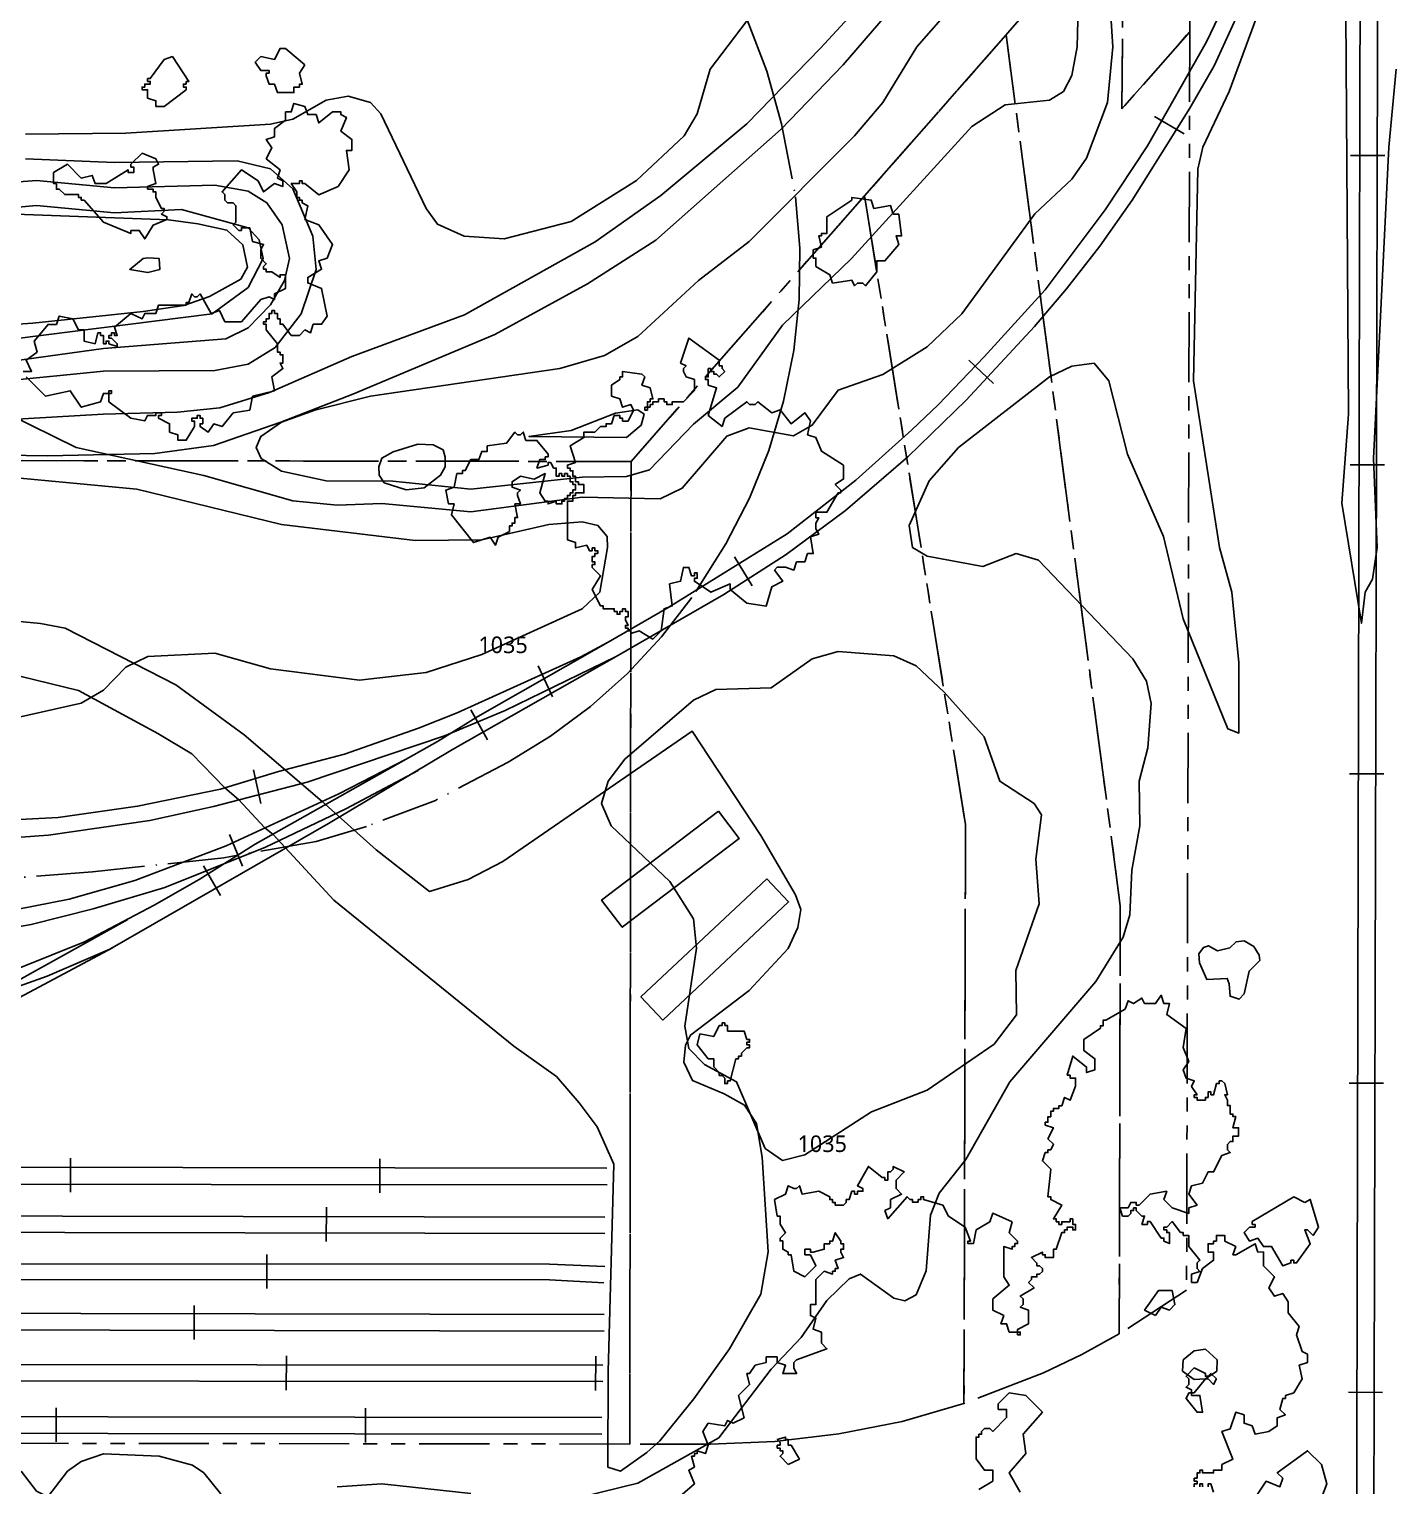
# Model space of a CAD drawing. Header units: metres. Extents: x -400 to 800, y -650 to 500.
# Drawn here: x -183.5 to -60, y -573.9 to -442 of the extents above; entities that cross this region are included whole.
import ezdxf
from ezdxf.enums import TextEntityAlignment as Align

# ---------------------------------------------------------------- set-up
doc = ezdxf.new("R2010")
doc.units = ezdxf.units.M
doc.header["$LTSCALE"] = 2
doc.linetypes.add('DASHDOT', pattern=[3.556, 2.54, -0.508, 0, -0.508])
doc.linetypes.add('PHANTOM', pattern=[6.35, 3.175, -0.635, 0.635, -0.635, 0.635, -0.635])
for name, color, linetype in [('SITE-PATH', 84, 'CONTINUOUS'), ('SITE-PROPERTY', 7, 'PHANTOM'), ('SITE-RAIL', 7, 'CONTINUOUS'), ('SITE-ROAD-GRAVEL', 32, 'CONTINUOUS'), ('SITE-SETBACK-WATER', 1, 'DASHDOT'), ('SITE-TREE-CANOPY', 94, 'CONTINUOUS'), ('SITE-WATER-EDGE', 5, 'CONTINUOUS'), ('TEXT-CONTOUR', 8, 'CONTINUOUS'), ('TOPO-CONTOUR-MAJOR', 8, 'CONTINUOUS'), ('TOPO-CONTOUR-MINOR', 9, 'CONTINUOUS')]:
    doc.layers.add(name, color=color, linetype=linetype)
doc.styles.add('OpenSans', font='OpenSans-Regular.ttf')

msp = doc.modelspace()

# ---------------------------------------------------------------- linework, layer by layer
at = {"layer": 'SITE-PATH'}
for points in [[(-100.36, -434.19), (-109.86, -445.25), (-115.48, -451.08), (-126.81, -461.14), (-133, -465.09), (-141.39, -469.66), (-154.24, -475.06), (-160.75, -477.6), (-166.85, -479.72), (-172.15, -480.45), (-181.88, -480.67), (-220.53, -480.05)], [(-191.96, -477.75), (-176.83, -476.89), (-170.11, -476.69), (-166.29, -476.3), (-161.77, -474.93), (-154.32, -471.65), (-144.14, -467.88), (-132.31, -461.27), (-126.36, -457.09), (-118.58, -450.59), (-111.9, -443.73), (-106.49, -437.83)]]:
    msp.add_lwpolyline(points, dxfattribs=at)
at = {"layer": 'SITE-PROPERTY'}
for points in [[(-359.9, 295.53), (-90.66, 97.77), (-88.08, 82.15), (-85.78, 66.48), (-83.77, 50.77), (-82.04, 35.03), (-80.59, 19.26), (-79.44, 3.46), (-78.56, -12.36), (-77.98, -28.18), (-77.61, -47.16), (-77.52, -66.15), (-78.25, -350.73), (-84.35, -357.69), (-84.47, -430.44), (-129.06, -481.17), (-400, -480.78), (-400, 324.95)], [(-84.64, -449.25), (-84.47, -430.44), (-84.35, -357.69), (-78.25, -350.73), (-78.48, -442.25)], [(-78.77, -556.22), (-84.87, -560.18), (-84.77, -521.41), (-95.1, -442.53), (-84.47, -430.44), (-84.64, -449.25), (-78.48, -442.25)], [(-88.25, -562.04), (-91.73, -563.71), (-98.92, -566.49), (-98.78, -514.05), (-107.92, -457.11), (-95.1, -442.53), (-84.77, -521.41), (-84.87, -560.18)], [(-104.53, -568.09), (-110.25, -569.23), (-116.04, -569.93), (-121.87, -570.16), (-129.17, -570.15), (-129.06, -481.17), (-107.92, -457.11), (-98.78, -514.05), (-98.92, -566.49)], [(-129.06, -481.17), (-129.17, -570.15), (-400, -569.8), (-400, -480.78)]]:
    msp.add_lwpolyline(points, close=True, dxfattribs=at)
at = {"layer": 'SITE-RAIL'}
for points in [[(-131.14, -497.54), (-125.64, -494.37), (-114.91, -487.73), (-108.7, -482.86), (-103.64, -478.3), (-101.27, -476.05), (-97.09, -471.69), (-91.56, -465.62), (-86.15, -458.38), (-82.3, -452.59), (-76.97, -443.18), (-74.45, -437.93), (-72.1, -432.32), (-69.7, -425.3), (-67.71, -418.19), (-67.02, -415.09), (-64.9, -403.71), (-64.61, -400.96), (-64.09, -398.17), (-62.93, -383.47), (-63.54, -650)], [(-130.39, -498.82), (-120.66, -493.22), (-115.02, -489.6), (-109.63, -485.61), (-104, -480.74), (-98.71, -475.62), (-92.55, -468.96), (-89.64, -465.54), (-86.61, -461.66), (-83.69, -457.52), (-78.48, -449.18), (-76.27, -445.34), (-71.31, -434.43), (-68.49, -426.43), (-67.26, -422.32), (-65.15, -413.86), (-63.54, -405.63), (-62.18, -395.01), (-61.35, -383.21), (-61.99, -650)], [(-81.66, -449.92), (-78.99, -451.49)], [(-63.93, -453.46), (-60.83, -453.47)], [(-98.48, -471.98), (-96.24, -474.12)], [(-63.97, -481.46), (-60.87, -481.47)], [(-119.69, -489.79), (-118.08, -492.44)], [(-131.14, -497.54), (-133.59, -498.87), (-144.8, -503.92), (-148.29, -505.32), (-155, -507.66), (-160.96, -509.24), (-166.21, -510.83), (-173.72, -512.39), (-180.92, -513.41), (-188.47, -513.8), (-199.58, -514.05), (-223.35, -513.76), (-232.47, -512.94), (-240.28, -511.94), (-247.3, -510.76), (-253.12, -509.56), (-261.69, -507.25), (-288.67, -498.97), (-302.79, -495.7), (-312.51, -494.42), (-320.05, -493.83), (-326.63, -493.57), (-336.22, -493.52)], [(-336.22, -495.08), (-322.86, -495.17), (-308.81, -496.27), (-304.27, -496.96), (-290.12, -500.18), (-281.58, -502.7), (-261.54, -508.96), (-249.82, -511.83), (-243.53, -512.98), (-234.14, -514.35), (-227.56, -515.02), (-222.37, -515.29), (-199.42, -515.48), (-187.26, -515.4), (-181.79, -515.02), (-172.61, -513.68), (-166.85, -512.42), (-158.36, -510.21), (-145.95, -506.01), (-140.46, -503.72), (-130.39, -498.82)], [(-400, -532.98), (-288.1, -532.97), (-242.79, -533.12), (-212.14, -532.72), (-207, -532.38), (-199.52, -531.1), (-191.25, -529.12), (-184.38, -527.01), (-178.52, -524.66), (-172.22, -521.34), (-168.16, -519.02), (-163.09, -515.83), (-146.59, -506.53), (-142.91, -504.27), (-131.14, -497.54)], [(-130.39, -498.82), (-145.22, -507.24), (-156.44, -513.95), (-176.23, -525.33), (-181.92, -527.78), (-188.19, -530.01), (-195.76, -531.95), (-199.56, -532.72), (-208.44, -534.17), (-213.51, -534.64), (-400, -534.45)], [(-136.17, -502.48), (-137.46, -499.66)], [(-142.04, -506.37), (-143.55, -503.67)], [(-149.41, -508.13), (-155.51, -511.26), (-165.69, -515.99), (-173.98, -519.11), (-179.91, -520.8), (-186.25, -522.05), (-190.84, -522.63), (-196.89, -523.15), (-204.33, -523.4), (-221.4, -523.57), (-361.7, -523.18), (-400, -523.56)], [(-400, -525.14), (-395.84, -524.9), (-217.33, -525.08), (-200.19, -524.93), (-196.13, -524.69), (-187.69, -523.84), (-183.35, -523.09), (-177.75, -521.69), (-171.26, -519.74), (-162.13, -516.11), (-154.88, -512.62), (-148.31, -509.14)], [(-162.57, -512.13), (-163.23, -509.1)], [(-64.01, -509.46), (-60.91, -509.47)], [(-164.23, -517.83), (-165.41, -514.96)], [(-166.21, -520.48), (-167.76, -517.8)], [(-174.6, -522.64), (-186.46, -529.24), (-193.31, -532.79), (-200.98, -536.25), (-206.11, -538.14), (-208.48, -538.86), (-216.35, -540.94), (-228.85, -543.08), (-242.45, -544.78), (-249.53, -545)], [(-400, -546.24), (-255.37, -546.44), (-243.56, -546.31), (-239.12, -546.01), (-227.23, -544.39), (-222.37, -543.54), (-212.36, -541.52), (-206.74, -539.9), (-201.99, -538.33), (-192.86, -534.21), (-176, -525.21)], [(-64.06, -537.46), (-60.96, -537.47)], [(-131.25, -545.15), (-400, -544.73)], [(-179.8, -547.35), (-179.79, -544.25)], [(-151.8, -547.41), (-151.79, -544.31)], [(-248.78, -546.38), (-238.76, -546.57), (-131.22, -546.67)], [(-156.64, -551.8), (-156.63, -548.7)], [(-311.44, -549.27), (-131.42, -549.61)], [(-310.64, -550.75), (-131.44, -551.08)], [(-371.93, -553.5), (-245.94, -553.8), (-136.43, -553.85), (-131.44, -554.06)], [(-162.01, -556.07), (-162.01, -552.97)], [(-372.01, -555), (-293.71, -555.22), (-136.43, -555.28), (-131.51, -555.56)], [(-400, -557.9), (-131.49, -558.42)], [(-168.61, -560.69), (-168.6, -557.59)], [(-400, -559.37), (-131.49, -559.92)], [(-131.6, -562.99), (-350.77, -562.79), (-400, -562.57)], [(-160.26, -565.26), (-160.25, -562.17)], [(-132.26, -565.29), (-132.25, -562.19)], [(-131.6, -564.49), (-350.77, -564.29), (-400, -564.07)], [(-64.13, -565.46), (-61.03, -565.47)], [(-181.1, -569.96), (-181.09, -566.86)], [(-153.1, -570.01), (-153.09, -566.91)], [(-400, -567.38), (-131.7, -567.75)], [(-400, -568.88), (-131.7, -569.25)]]:
    msp.add_lwpolyline(points, dxfattribs=at)
at = {"layer": 'SITE-ROAD-GRAVEL'}
msp.add_lwpolyline([(-186.3, -495.49), (-182.52, -495.85), (-180.28, -496.27), (-170.26, -501.39), (-164.06, -505.92), (-157, -511.95), (-152.13, -516.34), (-147.3, -520.11), (-143.81, -519.03), (-140.66, -517.39), (-123.53, -505.59), (-117.32, -515.03), (-114.18, -520.4), (-113.69, -521.74), (-113.95, -523.37), (-114.83, -525.28), (-118.37, -529.09), (-123.68, -533.11), (-124.13, -534.02), (-124.27, -535.57), (-123.5, -537.23), (-120.64, -538.42), (-118.78, -539.47), (-117.69, -541.11), (-117.18, -544.17), (-116.64, -552.74), (-117.32, -556.57), (-120.15, -561.52), (-123.37, -566.05), (-126.45, -569.85), (-127.62, -570.92), (-130.01, -572.61), (-131.15, -572.24), (-131.14, -563.58), (-130.6, -544.79), (-132.12, -541.43), (-133.74, -539.24), (-135.81, -536.87), (-139.67, -534.13), (-155.95, -520.9), (-161.46, -514.95), (-162.2, -514.36), (-164.59, -511.79), (-165.83, -510.72), (-168.82, -507.63), (-171.9, -505.79), (-179.08, -501.91), (-184.26, -500.65)], dxfattribs=at)
for points in [[(-121.15, -512.85), (-131.72, -520.89), (-129.85, -523.35), (-119.28, -515.32)], [(-116.76, -518.95), (-128.17, -529.64), (-126.18, -531.75), (-114.79, -521.06)]]:
    msp.add_lwpolyline(points, close=True, dxfattribs=at)
at = {"layer": 'SITE-SETBACK-WATER'}
msp.add_lwpolyline([(-118.55, -441.19), (-116.76, -445.81), (-115.43, -450.58), (-114.17, -457.19), (-113.79, -461.84), (-113.84, -466.5), (-114.33, -471.13), (-115.25, -475.7), (-116.59, -480.17), (-118.34, -484.49), (-120.48, -488.63), (-123.54, -493.5), (-126.3, -497.06), (-129.37, -500.36), (-132.73, -503.36), (-136.34, -506.05), (-140.18, -508.41), (-146.77, -511.86), (-152.99, -514.22), (-157.56, -515.58), (-165.92, -517.05), (-177.8, -518.33), (-188.84, -519.2)], dxfattribs=at)
at = {"layer": 'SITE-TREE-CANOPY'}
for points in [[(-169.32, -447), (-169.57, -447), (-169.57, -447.26), (-169.32, -447.26), (-169.32, -447.5), (-171.32, -449.01), (-172.07, -449.01), (-172.07, -448.51), (-172.82, -448.26), (-172.82, -447.5), (-173.32, -447.5), (-173.32, -447.26), (-173.07, -447.26), (-173.07, -447), (-172.57, -447), (-172.57, -446.76), (-172.82, -446.76), (-172.82, -446.5), (-172.57, -446.5), (-171.32, -444.76), (-170.57, -444.51), (-169.07, -446.76), (-169.32, -446.76)], [(-158.57, -445.26), (-159.07, -446), (-158.82, -447.01), (-159.07, -447.01), (-159.07, -447.26), (-159.57, -447.26), (-159.57, -447.76), (-161.07, -447.76), (-161.32, -447.01), (-161.82, -447.01), (-162.07, -446.26), (-162.07, -446), (-161.82, -446), (-161.82, -445.76), (-162.57, -445.76), (-163.07, -445), (-162.57, -444.5), (-161.32, -444.76), (-160.82, -443.76), (-160.32, -443.76)], [(-172.32, -454.76), (-172.07, -456), (-172.82, -456.26), (-172.82, -456.5), (-172.32, -456.5), (-172.32, -456.76), (-172.07, -456.76), (-172.07, -457.26), (-171.57, -458.26), (-171.32, -458.26), (-171.32, -458.51), (-171.57, -458.76), (-171.07, -459.01), (-171.07, -459.26), (-172.32, -459.76), (-173.07, -461.01), (-173.57, -460.25), (-174.32, -460.26), (-174.32, -460.51), (-176.82, -459.51), (-178.57, -457.5), (-178.82, -457.5), (-178.82, -457.26), (-179.07, -457.26), (-179.07, -457), (-180.32, -457), (-180.82, -456.5), (-181.07, -456.51), (-181.07, -456.01), (-181.32, -456.01), (-181.32, -455.01), (-180.07, -454.25), (-178.82, -455.51), (-177.82, -455.26), (-177.57, -456), (-176.57, -456), (-174.57, -454.76), (-174.57, -455.01), (-174.07, -455.01), (-174.07, -454.51), (-174.32, -454.51), (-174.32, -454.26), (-173.32, -453.25), (-172.07, -453.76), (-171.82, -454.26), (-172.32, -454.51)], [(-107.07, -458.26), (-105.57, -458), (-105.32, -458.76), (-104.82, -458.76), (-104.57, -460.75), (-105.07, -460.75), (-104.82, -461.51), (-106.07, -463.01), (-106.82, -463.01), (-106.82, -464.01), (-107.82, -465.26), (-108.07, -465.01), (-108.57, -465.01), (-108.82, -465.26), (-109.07, -464.76), (-110.82, -465.01), (-111.07, -464.26), (-112.32, -463.51), (-112.32, -462.75), (-112.57, -462.75), (-112.57, -462.01), (-111.82, -461.75), (-112.07, -460.75), (-111.82, -460.75), (-111.82, -460.51), (-111.32, -460.51), (-111.32, -459.01), (-109.07, -457.5), (-109.07, -457.26), (-107.32, -457.5)], [(-127.32, -476.26), (-127.32, -476.01), (-127.07, -476.01), (-127.07, -475.76), (-126.57, -475.76), (-126.57, -475.51), (-126.07, -475.51), (-126.07, -475.76), (-125.82, -475.76), (-125.82, -476.01), (-125.32, -476.01), (-125.32, -475.76), (-124.32, -475.76), (-123.32, -474.75), (-123.32, -473.75), (-124.07, -473.51), (-124.32, -473.01), (-124.32, -472.75), (-124.07, -472.51), (-124.57, -472.26), (-123.82, -470), (-121.07, -472.01), (-121.07, -472.51), (-120.82, -472.51), (-120.82, -472.75), (-120.57, -473.01), (-121.07, -473.51), (-121.32, -473.25), (-121.57, -473.25), (-121.57, -473.01), (-121.82, -473.01), (-121.82, -472.75), (-122.07, -472.75), (-122.07, -473.51), (-122.32, -473.51), (-122.32, -473.75), (-122.07, -473.75), (-122.07, -474.25), (-121.32, -474.51), (-122.07, -477), (-120.82, -478), (-120.57, -477.26), (-118.57, -475.76), (-118.32, -476.01), (-117.82, -476.01), (-117.57, -475.76), (-116.32, -476.76), (-115.57, -476.5), (-114.57, -477.76), (-113.32, -476.76), (-112.82, -477.5), (-113.07, -478.76), (-112.32, -479.01), (-111.82, -480.25), (-109.82, -481.51), (-109.82, -482.75), (-110.57, -483.26), (-110.07, -483.76), (-110.07, -484.01), (-110.32, -484.01), (-111.32, -485.76), (-112.32, -485.76), (-112.32, -486.26), (-112.07, -486.26), (-112.32, -486.76), (-112.32, -487.26), (-112.07, -487.76), (-112.82, -488), (-112.57, -489.51), (-113.07, -489.51), (-113.32, -490.25), (-114.07, -490.26), (-114.32, -491.01), (-115.07, -490.75), (-115.82, -490.75), (-116.07, -491.01), (-115.32, -492.01), (-116.32, -492.51), (-116.82, -494.26), (-118.57, -494.01), (-120.07, -492.75), (-120.07, -492.25), (-121.82, -493.01), (-123.32, -492.01), (-123.32, -491.75), (-123.07, -491.75), (-123.07, -491.26), (-123.32, -491.26), (-123.32, -491.51), (-123.57, -491.51), (-123.82, -490.76), (-124.32, -490.76), (-124.57, -492.01), (-125.57, -492.25), (-125.32, -494.25), (-126.07, -494.51), (-126.32, -496.51), (-127.07, -497.26), (-128.32, -496.51), (-129.07, -496.76), (-129.07, -496.51), (-129.32, -496.51), (-129.32, -496.26), (-129.57, -496.26), (-129.57, -496.01), (-129.32, -496.01), (-129.57, -495.51), (-129.57, -495.25), (-129.32, -495.25), (-129.32, -494.75), (-129.57, -494.75), (-129.57, -494.51), (-129.82, -494.51), (-129.82, -494.75), (-130.07, -494.75), (-130.07, -495.01), (-130.32, -495.01), (-130.32, -494.75), (-130.57, -494.75), (-130.57, -494.51), (-131.57, -494.51), (-131.57, -494.25), (-131.82, -494.25), (-132.57, -492.76), (-131.82, -491.51), (-132.57, -490.76), (-132.57, -490.5), (-132.32, -490.5), (-132.32, -490.26), (-132.57, -490.26), (-132.57, -489.76), (-132.32, -489.76), (-132.32, -489.5), (-132.07, -489.5), (-132.07, -489.26), (-132.32, -489.26), (-132.32, -489), (-132.57, -489), (-132.57, -489.26), (-132.82, -489.26), (-133.07, -488.76), (-134.07, -489), (-134.07, -488.5), (-134.82, -488.26), (-134.82, -484.75), (-134.32, -484.75), (-134.32, -484.25), (-134.07, -484.25), (-134.07, -484.01), (-133.32, -484.01), (-133.32, -483.26), (-133.82, -483.26), (-133.82, -483.01), (-134.07, -483.01), (-134.07, -482.51), (-134.32, -482.51), (-134.32, -482.01), (-134.57, -482.01), (-134.57, -481.76), (-134.82, -481.76), (-134.82, -481.5), (-134.07, -481.26), (-134.57, -479.76), (-133.32, -479), (-133.32, -478.51), (-132.32, -478.5), (-131.82, -478.01), (-131.32, -478.01), (-131.32, -477.76), (-130.82, -477.76), (-130.57, -477.01), (-130.07, -477.01), (-130.07, -477.26), (-129.82, -477.26), (-129.82, -477.51), (-129.32, -477.51), (-128.82, -476.51), (-129.07, -476.01), (-129.82, -476.26), (-130.07, -475.51), (-130.82, -475.25), (-130.82, -474.25), (-130.07, -473.75), (-130.07, -473.51), (-129.82, -473.51), (-129.82, -473.01), (-128.07, -473.25), (-127.82, -473.51), (-128.07, -474.25), (-127.32, -474.51), (-127.07, -475.51), (-127.32, -475.51), (-127.32, -475.76), (-127.57, -475.76), (-127.57, -476.26)], [(-176.07, -475.01), (-176.07, -474.76), (-176.32, -474.76), (-176.32, -475.01)], [(-127.82, -476.26), (-127.82, -476.51), (-127.57, -476.51), (-127.57, -476.26)], [(-138.57, -479.26), (-137.57, -479.26), (-136.57, -480.5), (-136.57, -480.76), (-136.82, -480.76), (-136.82, -481), (-137.32, -481), (-137.57, -481.76), (-136.57, -481.5), (-136.57, -481.26), (-136.32, -481.26), (-136.07, -481.76), (-135.82, -481.76), (-135.82, -482.51), (-135.57, -482.51), (-135.57, -482.26), (-135.32, -482.26), (-135.32, -482.51), (-135.07, -482.51), (-135.07, -482.26), (-134.82, -482.26), (-134.82, -482.51), (-134.57, -482.51), (-134.57, -483.01), (-134.32, -483.01), (-134.32, -483.26), (-134.07, -483.26), (-134.07, -483.75), (-134.32, -483.75), (-134.32, -484.01), (-134.57, -484.01), (-134.57, -484.25), (-134.82, -484.25), (-134.82, -484.51), (-135.07, -484.51), (-135.07, -484.75), (-135.32, -484.75), (-135.32, -485.01), (-135.82, -485.01), (-135.82, -484.75), (-136.57, -485.01), (-136.57, -484.75), (-136.82, -484.75), (-137.32, -484.01), (-136.82, -482.26), (-137.82, -482.76), (-139.07, -482.51), (-139.82, -483.01), (-139.82, -483.51), (-139.07, -483.76), (-139.32, -484.01), (-139.32, -484.26), (-139.07, -485.01), (-139.57, -485.01), (-139.32, -486.25), (-139.57, -486.25), (-139.57, -486.75), (-139.82, -486.75), (-139.82, -487.01), (-140.07, -487.01), (-140.07, -487.51), (-141.07, -488.01), (-141.32, -488.76), (-141.82, -488.01), (-143.32, -488.51), (-145.32, -486.01), (-145.07, -485.01), (-145.57, -485.01), (-145.82, -483.76), (-145.07, -483.51), (-144.82, -482.26), (-144.32, -482.26), (-144.32, -482), (-144.07, -482), (-143.57, -481), (-142.82, -481), (-142.57, -480.26), (-142.07, -480.26), (-142.07, -479.76), (-140.32, -479.51), (-139.57, -478.51), (-139.32, -478.76), (-139.07, -478.76), (-138.82, -478.51)], [(-151.9, -481.64), (-151.6, -480.86), (-150.59, -480.29), (-148.37, -479.61), (-146.98, -479.66), (-146.07, -480.12), (-145.88, -480.79), (-145.88, -481.64), (-146.3, -482.41), (-147.77, -483.56), (-149.42, -483.73), (-151.39, -483.09), (-151.84, -482.41)], [(-77.59, -526.58), (-77.65, -525.75), (-77.25, -525.19), (-76.79, -525.03), (-75.96, -525.48), (-74.87, -525.22), (-74.29, -524.66), (-73.57, -524.57), (-72.69, -525.08), (-72.19, -525.87), (-72.15, -526.37), (-73.12, -527.32), (-73.56, -529.37), (-74, -529.87), (-74.84, -529.6), (-74.91, -528.47), (-75.09, -527.98), (-76.93, -528.09)], [(-120.57, -532.25), (-120.32, -532.25), (-120.32, -532.75), (-118.82, -532.75), (-118.57, -533.51), (-118.32, -533.51), (-118.32, -533.76), (-118.57, -533.76), (-118.57, -534.01), (-118.32, -534.01), (-118.32, -534.26), (-118.57, -534.26), (-119.07, -534.76), (-119.07, -535.01), (-119.32, -535.01), (-119.32, -535.26), (-119.57, -535.26), (-120.07, -537.26), (-120.32, -537.26), (-120.32, -537.5), (-120.57, -537.5), (-120.57, -537), (-120.82, -536.76), (-121.07, -536.76), (-121.07, -536.5), (-121.57, -536), (-121.57, -535.26), (-122.07, -535.26), (-123.07, -534.01), (-122.82, -533.01), (-121.57, -533.25), (-121.07, -532.25), (-120.82, -532.25), (-120.82, -532.01), (-120.57, -532.01)], [(-68.07, -548.26), (-67.57, -548), (-66.82, -550.51), (-67.32, -551.26), (-67.82, -550.76), (-68.07, -550.76), (-67.57, -552.01), (-68.82, -553.75), (-69.07, -553.75), (-69.07, -553.51), (-69.32, -553.51), (-69.32, -553.75), (-70.07, -554.01), (-71.07, -552.26), (-71.82, -552.26), (-72.32, -551.51), (-73.07, -551.76), (-73.57, -551), (-73.07, -550.5), (-72.57, -550.5), (-72.57, -550.26), (-72.82, -550.26), (-72.82, -550), (-69.07, -547.76)], [(-81.57, -558.51), (-81.07, -557.76), (-80.32, -558.01), (-79.82, -557.51), (-80.07, -556.25), (-81.32, -556.25), (-82.57, -558.01)], [(-94.07, -560.26), (-93.82, -560.26), (-93.82, -560.01), (-94.07, -560.01)], [(-78.07, -565.51), (-77.07, -564.25), (-76.82, -564.25), (-76.32, -564.75), (-76.07, -564.25), (-76.57, -563.75), (-76.82, -564.01), (-77.07, -564.01), (-77.07, -563.75), (-78.07, -563.26), (-78.82, -564.01), (-78.57, -564.25), (-78.57, -564.75), (-78.82, -565.01), (-78.32, -565.25), (-78.32, -565.51)], [(-78.57, -565.51), (-78.82, -566.01), (-77.82, -567.26), (-77.32, -567.26), (-77.57, -565.75), (-78.32, -565.75), (-78.32, -565.51)], [(-114.82, -572.01), (-113.82, -571.51), (-114.57, -570.25), (-114.82, -570.25), (-114.82, -569.75), (-115.07, -569.75), (-115.07, -569.51), (-115.82, -569.75), (-115.57, -570.01), (-115.57, -570.25), (-115.82, -570.25), (-115.82, -570.51), (-115.57, -570.51), (-115.57, -570.75), (-115.32, -570.75), (-115.32, -571.01), (-115.57, -571.25)]]:
    msp.add_lwpolyline(points, close=True, dxfattribs=at)
for points in [[(-184.07, -473.01), (-183.32, -473.01), (-183.82, -472.01), (-182.82, -471.26), (-183.07, -470.26), (-181.82, -468.76), (-181.07, -468.76), (-180.82, -468), (-179.57, -468.26), (-179.07, -469.26), (-178.57, -469.26), (-178.57, -470.26), (-177.57, -470.51), (-177.32, -469.51), (-177.07, -469.51), (-177.07, -469.76), (-176.82, -469.76), (-176.82, -470.51), (-176.57, -470.51), (-176.57, -470.26), (-176.32, -470.26), (-176.32, -470.51), (-175.57, -470.75), (-175.57, -470.51), (-176.07, -470.01), (-176.32, -470.01), (-176.32, -469.76), (-176.07, -469.76), (-176.07, -469.51), (-175.82, -469.51), (-175.82, -469.76), (-175.57, -469.76), (-175.82, -469.01), (-174.32, -467.76), (-173.32, -468.26), (-173.07, -467.76), (-172.07, -467.76), (-171.82, -467), (-169.32, -467), (-169.32, -466.76), (-169.07, -466.76), (-168.82, -466), (-168.57, -466.26), (-168.32, -466.26), (-168.07, -466), (-167.07, -467.76), (-166.32, -467.51), (-165.82, -468.51), (-164.32, -468.51), (-162.57, -466.5), (-161.82, -466.26), (-161.32, -466.51), (-161.32, -466), (-160.32, -465.5), (-160.32, -464.26), (-160.82, -464.26), (-160.82, -464.5), (-161.57, -464), (-162.07, -464), (-162.07, -463.76), (-162.32, -463.76), (-162.32, -463.5), (-162.07, -463.26), (-162.57, -462.76), (-162.57, -462.01), (-162.32, -461.51), (-163.32, -461.25), (-163.57, -460.01), (-164.32, -460.01), (-164.32, -460.25), (-164.57, -460.25), (-165.07, -459.75), (-164.82, -459.51), (-164.82, -458.01), (-165.07, -457.76), (-165.57, -457.76), (-165.82, -457.51), (-165.82, -457), (-166.07, -456.76), (-164.32, -454.76), (-162.82, -455.76), (-162.32, -456.76), (-161.32, -456), (-160.57, -456.26), (-160.57, -455.76), (-161.07, -455.5), (-160.82, -454.76), (-162.07, -453.76), (-161.57, -452.76), (-162.07, -452.01), (-161.32, -451.76), (-161.32, -451.01), (-160.32, -450.25), (-160.32, -449.51), (-159.82, -449.51), (-159.57, -448.75), (-158.57, -449.01), (-158.32, -449.75), (-157.57, -449.75), (-157.32, -450.51), (-156.07, -449.51), (-155.32, -449.51), (-155.32, -449.75), (-154.82, -450.01), (-155.32, -451.26), (-154.32, -452.01), (-154.32, -453), (-154.82, -453), (-154.57, -454.76), (-155.57, -456.26), (-157.32, -457.01), (-158.57, -456), (-158.82, -456), (-158.82, -455.76), (-159.07, -455.76), (-159.07, -456), (-159.82, -456), (-159.32, -456.76), (-159.32, -457.26), (-159.07, -457.26), (-159.07, -457.51), (-158.82, -457.51), (-158.82, -457.76), (-158.32, -458.01), (-158.57, -459.25), (-157.32, -459.75), (-156.07, -461.51), (-156.57, -462.76), (-157.32, -463), (-157.07, -463.76), (-158.32, -464.5), (-158.32, -465), (-157.07, -465.5), (-156.57, -468.01), (-157.07, -468.75), (-157.82, -468.75), (-158.07, -469.51), (-158.57, -469.25), (-159.07, -469.75), (-159.82, -469.75), (-160.57, -468.75), (-160.82, -468.75), (-160.82, -468.25), (-161.07, -468.25), (-161.07, -467.76), (-161.32, -467.76), (-161.32, -467.51), (-161.57, -467.51), (-161.57, -467.76), (-161.82, -467.76), (-161.82, -468.25), (-162.07, -468.25), (-162.07, -468.51), (-162.32, -468.51), (-162.32, -468.75), (-162.07, -468.75), (-162.07, -469.25), (-161.07, -470.51), (-161.07, -471.26), (-160.82, -471.26), (-160.82, -471.51), (-160.57, -471.51), (-160.57, -472.26), (-160.82, -472.26), (-160.57, -472.76), (-161.57, -473.5), (-161.32, -474.76), (-163.32, -475.26), (-163.57, -476.51), (-165.07, -476.76), (-166.07, -478.01), (-166.82, -477.76), (-167.32, -478.51), (-168.07, -478.01), (-168.07, -477.76), (-167.82, -477.76), (-167.82, -477.26), (-168.07, -477.26), (-168.07, -477), (-168.32, -477), (-168.32, -477.26), (-168.82, -477.26), (-168.82, -477.51), (-168.57, -477.51), (-168.57, -478.01), (-169.32, -479.25), (-170.07, -479.25), (-170.07, -478.76), (-170.82, -478.51), (-170.82, -477.76), (-171.82, -477.26), (-171.82, -477), (-171.57, -477), (-171.57, -476.76), (-172.07, -476.76), (-172.07, -477), (-172.82, -477), (-173.07, -477.5), (-174.32, -477.26), (-176.32, -475.76), (-176.32, -475.01), (-176.82, -475.01), (-177.07, -475.76), (-178.82, -476.26), (-179.82, -474.76), (-182.07, -475.26), (-183.82, -473.51)], [(-125.07, -575.26), (-123.32, -573.76), (-123.82, -572.51), (-123.32, -572.25), (-123.57, -571.25), (-123.32, -571.25), (-123.32, -571.01), (-123.07, -571.01), (-123.07, -570.75), (-122.32, -571.01), (-122.07, -570.25), (-122.57, -569.01), (-122.07, -568.26), (-120.57, -568.51), (-120.32, -568.01), (-119.82, -568.26), (-118.82, -567.76), (-119.32, -565.76), (-118.32, -564.76), (-118.57, -563.76), (-118.32, -563.76), (-117.82, -563.01), (-116.82, -562.76), (-116.82, -562.26), (-115.82, -562.26), (-115.82, -562.76), (-115.07, -563.01), (-115.32, -563.76), (-114.07, -563.76), (-114.32, -563.26), (-114.32, -562.76), (-114.07, -562.51), (-111.32, -561.51), (-111.82, -561.01), (-111.82, -560.01), (-112.57, -559.75), (-112.32, -558.75), (-112.82, -558.51), (-112.82, -557.51), (-112.32, -557.51), (-112.32, -555.26), (-111.57, -554.5), (-110.82, -554.76), (-110.82, -554.5), (-110.57, -554.5), (-110.57, -554.26), (-110.32, -554.26), (-110.57, -553.5), (-109.82, -553.26), (-110.07, -552.76), (-110.07, -552.51), (-109.82, -552.51), (-109.82, -552.01), (-110.07, -552.01), (-110.07, -551.76), (-110.57, -551.01), (-110.82, -551.76), (-111.07, -551.76), (-111.07, -552.01), (-111.57, -552.01), (-111.57, -552.51), (-112.57, -552.76), (-112.82, -552.76), (-112.82, -552.51), (-113.32, -552.51), (-113.32, -553.01), (-112.82, -553.01), (-112.32, -554), (-113.32, -555), (-114.32, -554.5), (-114.57, -553.01), (-114.82, -553.01), (-114.82, -552.76), (-115.32, -552.51), (-115.32, -551.75), (-115.57, -551.75), (-115.57, -551.51), (-115.07, -551.01), (-115.57, -550.25), (-115.57, -549.51), (-115.82, -549.51), (-116.07, -548.01), (-115.07, -547.51), (-114.82, -546.76), (-114.32, -547), (-114.07, -547), (-113.82, -546.76), (-113.57, -547.51), (-112.07, -547.26), (-111.07, -547.76), (-111.07, -548.01), (-110.82, -548.01), (-110.82, -548.26), (-110.57, -548.26), (-110.57, -548.51), (-109.82, -548.51), (-109.57, -548.26), (-109.57, -548.01), (-109.32, -548.01), (-109.07, -547.26), (-108.82, -547.26), (-108.82, -547.51), (-108.57, -547.51), (-108.57, -547.26), (-108.07, -547.26), (-108.07, -547.01), (-108.57, -546.76), (-107.57, -545), (-106.32, -546.01), (-106.07, -546.01), (-106.07, -546.26), (-105.82, -546.26), (-105.82, -545.5), (-105.57, -545.5), (-105.32, -545.26), (-105.32, -545), (-104.32, -545.5), (-105.07, -546.26), (-105.07, -547.01), (-104.57, -547.51), (-105.57, -548.01), (-105.57, -548.75), (-106.07, -549.01), (-105.82, -549.75), (-104.07, -547.75), (-103.82, -548.01), (-103.57, -548.01), (-103.57, -548.25), (-103.32, -548.25), (-103.07, -548.25), (-103.07, -548.01), (-102.82, -548.01), (-102.82, -547.75), (-102.57, -547.75), (-102.57, -548.01), (-100.82, -548.51), (-100.32, -549.51), (-98.82, -550.51), (-98.32, -551.76), (-98.57, -551.76), (-98.57, -552), (-98.07, -552), (-97.82, -550.76), (-96.57, -550.01), (-96.32, -549.25), (-94.57, -550.01), (-94.82, -551.01), (-94.07, -551.76), (-94.07, -552), (-94.32, -552), (-94.32, -552.26), (-94.57, -552.26), (-94.57, -552.5), (-95.32, -552.26), (-95.32, -555.01), (-94.82, -555.76), (-96.32, -557.01), (-96.32, -558.01), (-95.32, -558.51), (-95.57, -559.26), (-95.07, -559.26), (-94.82, -560.01), (-94.07, -560.01), (-94.07, -559.76), (-93.07, -559.26), (-93.07, -558.01), (-93.82, -557.75), (-93.57, -557.51), (-93.57, -557.01), (-93.82, -556.75), (-92.57, -556.01), (-93.07, -555.51), (-92.82, -555.26), (-92.82, -555.01), (-92.32, -555.01), (-92.32, -554.76), (-92.07, -554.76), (-91.82, -554.51), (-91.82, -554.26), (-92.07, -554.01), (-92.32, -554.01), (-92.32, -553.76), (-92.82, -553.26), (-91.82, -552.76), (-91.82, -553), (-91.57, -553), (-91.57, -553.26), (-90.82, -553.26), (-90.82, -552.5), (-90.57, -552.5), (-90.07, -551), (-89.82, -551), (-89.82, -550.76), (-89.57, -550.76), (-89.57, -550.5), (-89.07, -550.5), (-89.07, -550.76), (-88.82, -550.76), (-88.82, -550.26), (-89.07, -550.26), (-89.07, -549.76), (-89.32, -549.76), (-89.32, -550.01), (-90.07, -550.01), (-90.07, -550.26), (-90.32, -550.26), (-90.32, -550.01), (-90.57, -550.01), (-90.57, -549.76), (-90.82, -549.76), (-90.07, -548.51), (-91.07, -548.01), (-91.07, -547.75), (-91.32, -547.75), (-91.07, -545.26), (-91.82, -544.51), (-91.57, -543.76), (-91.32, -543.76), (-91.32, -543.5), (-91.07, -543.5), (-90.82, -543), (-91.32, -542.5), (-90.82, -541.5), (-91.57, -541.26), (-91.57, -541), (-91.32, -541), (-91.32, -540.51), (-91.07, -540.51), (-91.07, -540.01), (-90.82, -540.01), (-90.82, -539.76), (-90.32, -539.76), (-90.32, -539.51), (-90.07, -539.51), (-89.82, -538.75), (-89.32, -539.01), (-88.82, -537.75), (-88.82, -537.01), (-89.32, -537.01), (-89.32, -536.75), (-89.57, -536.75), (-89.07, -535.01), (-87.82, -536.01), (-87.82, -536.51), (-87.07, -536.25), (-87.07, -535.26), (-88.07, -534.51), (-88.07, -533.5), (-86.57, -532.5), (-86.57, -532.26), (-86.32, -532.26), (-86.32, -531.76), (-86.07, -531.76), (-84.32, -530.76), (-84.07, -530), (-83.57, -530.26), (-82.82, -529.76), (-82.57, -530.26), (-81.57, -530.26), (-81.07, -529.51), (-80.82, -530.26), (-80.32, -530.26), (-80.57, -531.26), (-78.82, -532.51), (-79.07, -534.25), (-78.57, -535.51), (-79.07, -536.25), (-78.82, -537.01), (-78.07, -537.26), (-78.32, -537.76), (-77.82, -538.51), (-78.07, -538.51), (-78.07, -538.76), (-77.82, -538.76), (-77.82, -539), (-77.07, -539), (-77.07, -538.76), (-76.82, -538.76), (-76.82, -538.26), (-76.57, -538.26), (-76.57, -538.51), (-76.32, -538.51), (-76.07, -537.51), (-75.82, -537.51), (-75.82, -537.26), (-75.57, -537.26), (-75.32, -537.51), (-75.07, -538.51), (-75.32, -538.51), (-75.07, -539), (-75.07, -539.5), (-74.82, -539.5), (-74.82, -540.26), (-74.57, -540.26), (-74.57, -540.5), (-74.32, -540.5), (-74.57, -541.51), (-74.07, -541.51), (-74.07, -542.26), (-74.57, -542.26), (-74.57, -542.76), (-74.82, -542.76), (-75.07, -543.01), (-75.07, -543.51), (-74.82, -543.75), (-75.57, -544.01), (-76.32, -545.51), (-76.82, -545.51), (-77.32, -546.51), (-78.32, -546.75), (-78.57, -547.51), (-77.82, -548.51), (-78.57, -548.76), (-78.57, -549.26), (-80.07, -548.76), (-80.82, -548.01), (-80.57, -547.25), (-82.07, -547.51), (-83.07, -548.51), (-83.32, -548.51), (-83.32, -548.26), (-83.82, -548.26), (-84.07, -548.76), (-84.82, -548.76), (-84.57, -549.51), (-84.07, -549.51), (-83.82, -549.26), (-83.82, -549.01), (-83.57, -549.01), (-83.57, -548.76), (-83.32, -548.76), (-83.32, -549.01), (-82.82, -549.5), (-82.57, -549.5), (-82.82, -550.26), (-82.32, -550.26), (-82.32, -550), (-82.07, -550), (-81.07, -551.5), (-80.82, -551.5), (-80.82, -551.76), (-80.32, -552), (-80.32, -551), (-80.57, -551), (-80.57, -550.76), (-80.82, -550.76), (-80.82, -550.5), (-80.57, -550.5), (-80.07, -550), (-79.32, -551), (-79.07, -551), (-79.07, -551.26), (-78.57, -551.26), (-78.57, -552.26), (-77.57, -553.51), (-77.82, -553.75), (-77.82, -554.25), (-77.57, -554.51), (-78.32, -554.75), (-78.32, -555.51), (-77.82, -555.51), (-77.32, -554.25), (-76.32, -553.51), (-76.32, -552.76), (-76.82, -552.76), (-76.82, -552.01), (-76.32, -552.01), (-76.32, -551.76), (-76.07, -551.76), (-76.07, -551.26), (-75.32, -551.26), (-75.32, -551.76), (-74.32, -552.26), (-74.57, -553.01), (-74.32, -553.01), (-72.57, -552.01), (-72.32, -552.76), (-71.82, -552.75), (-71.82, -554.01), (-70.82, -555.01), (-71.32, -556.01), (-70.82, -556.76), (-70.07, -556.51), (-69.57, -557.26), (-69.57, -558.26), (-68.57, -559.5), (-68.82, -560.26), (-68.32, -561.76), (-67.82, -562.01), (-67.82, -562.75), (-68.57, -563.01), (-68.32, -564.25), (-69.07, -565.51), (-69.82, -565.76), (-69.82, -566.01), (-70.07, -566.01), (-70.32, -567.01), (-69.82, -567.5), (-70.57, -567.76), (-70.57, -568.5), (-71.32, -569), (-72.57, -569.26), (-72.82, -568.5), (-73.57, -568.26), (-73.57, -567.51), (-74.32, -567.26), (-74.82, -568.76), (-75.57, -569), (-74.57, -571.51), (-75.57, -572.01), (-75.57, -572.51), (-76.32, -572.51), (-76.32, -572.76), (-77.32, -572.76), (-77.32, -572.51), (-77.57, -572.51), (-77.57, -572.76), (-77.82, -572.76), (-77.82, -573.25), (-78.07, -573.25), (-78.07, -573.51), (-77.82, -573.51), (-77.82, -573.75), (-78.07, -573.75), (-78.07, -574.01)], [(-93.82, -574.51), (-94.82, -572.76), (-93.32, -571), (-93.57, -569.26), (-91.82, -567.25), (-93.32, -565.75), (-94.82, -565.51), (-95.82, -566.51), (-95.82, -567.01), (-95.07, -567.01), (-95.07, -567.75), (-96.32, -569.01), (-96.57, -568.75), (-97.07, -568.75), (-97.32, -569.01), (-97.32, -569.26), (-97.57, -569.26), (-97.57, -569.51), (-97.82, -569.51), (-97.82, -571.5), (-97.07, -572.5), (-96.32, -572.5), (-96.32, -573.5), (-97.57, -574.26)], [(-73.07, -575.76), (-71.57, -573.51), (-70.32, -574.01), (-70.07, -573.25), (-70.57, -572.75), (-67.82, -570.76), (-66.57, -572.01), (-66.07, -573.75), (-66.57, -575.01)], [(-77.57, -574.01), (-77.57, -573.75), (-77.32, -573.75), (-77.32, -574.01)], [(-76.82, -574.01), (-76.82, -573.75), (-76.57, -573.75), (-76.32, -574.51)]]:
    msp.add_lwpolyline(points, dxfattribs=at)
at = {"layer": 'SITE-WATER-EDGE'}
msp.add_lwpolyline([(-184.78, -458.78), (-170.91, -459.3), (-168.28, -459.64), (-165.64, -460.21), (-164.21, -461.55), (-163.76, -463.58), (-164.38, -464.66), (-167.22, -466.23), (-169.53, -467.04), (-173.22, -467.58), (-183.2, -468.63), (-195.09, -469.42)], dxfattribs=at)
at = {"layer": 'TOPO-CONTOUR-MAJOR'}
for points in [[(-172.78, -462.72), (-173.21, -462.78), (-174.43, -463.78), (-172.78, -464.06), (-171.7, -463.78), (-171.77, -462.78)], [(-112.66, -499.05), (-110.31, -498.38), (-105.27, -498.77), (-103.26, -499.66), (-100.72, -502.07), (-97.09, -506.1), (-95.66, -510.13), (-92.56, -512.15), (-91.9, -513.16), (-92.43, -517.19), (-92.11, -521.22), (-94.24, -527.26), (-94.17, -531.29), (-96.2, -533.94), (-102.25, -538.09), (-107.29, -540.06), (-113.33, -543.97), (-115.35, -544.46), (-116.92, -543.38), (-119.51, -537.34), (-122.4, -535.77), (-123.82, -534.32), (-124.18, -532.3), (-123.14, -525.25), (-123.41, -522.59), (-125.56, -519.2), (-130.87, -514.16), (-131.73, -512.15), (-131.12, -510.13), (-129.62, -508.12), (-123.41, -502.79), (-121.39, -501.81), (-116.36, -501.67)]]:
    msp.add_lwpolyline(points, close=True, dxfattribs=at)
for points in [[(-187.9, -482.35), (-173.79, -483.69), (-160.69, -486.87), (-148.6, -488.32), (-142.55, -488.26), (-136.51, -486.89), (-133.49, -486.62), (-132.06, -486.96), (-131.22, -487.97), (-131.18, -488.97), (-131.89, -493), (-133.49, -494.52), (-142.55, -498.64), (-147.59, -500.27), (-153.64, -500.96), (-161.7, -499.96), (-166.74, -498.53), (-172.78, -498.84), (-174.8, -499.81), (-176.81, -501.89), (-178.83, -503.06), (-184.87, -504.4)], [(-184.26, -572.61), (-182.86, -574.41), (-181.85, -574.94), (-180.06, -572.61), (-178.83, -571.72), (-176.81, -571.04), (-171.78, -571.24), (-168.75, -572.05), (-167.74, -572.75), (-166.23, -574.62), (-164.23, -578.65), (-163.99, -581.67), (-167.3, -588.73), (-168.73, -596.79), (-170.77, -600.02), (-173.85, -602.83), (-176.81, -604.43), (-178.83, -604.92), (-181.85, -604.89), (-185.88, -603.13)]]:
    msp.add_lwpolyline(points, dxfattribs=at)
at = {"layer": 'TOPO-CONTOUR-MINOR'}
for points in [[(-185.42, -476.88), (-179.29, -479.91), (-167.74, -482.45), (-159.68, -484.73), (-155.65, -485.12), (-151.62, -484.98), (-143.56, -485.73), (-133.49, -484.41), (-126.43, -484.56), (-124.42, -483.6), (-120.39, -478.88), (-118.37, -478.11), (-114.34, -478.86), (-112.65, -477.89), (-110.31, -474.72), (-106.28, -473.3), (-102.25, -470.79), (-99.11, -467.81), (-92.5, -458.75), (-89.15, -455.61), (-87.84, -453.71), (-85.94, -448.67), (-85.46, -443.63), (-86.4, -428.52)], [(-70.1, -434.56), (-74.92, -447.66), (-77.29, -452.7), (-77.75, -454.71), (-78.15, -473.86), (-75.8, -488.97), (-74.68, -493), (-74.04, -499.38), (-74.04, -505.76), (-75.04, -505.37), (-79.07, -495.42), (-80.85, -487.97), (-84.11, -480.5), (-85.81, -473.86), (-87.14, -472.26), (-89.15, -472.55), (-91.17, -473.5), (-99.41, -479.91), (-102.06, -482.93), (-103.87, -486.96), (-103.57, -488.97), (-102.25, -489.74), (-97.21, -490.68), (-94.19, -489.51), (-92.17, -490.11), (-83.63, -499.05), (-82.39, -501.07), (-81.98, -503.08), (-82.28, -507.11), (-83.06, -510.13), (-83.01, -514.16), (-83.72, -518.19), (-83.92, -522.22), (-84.52, -524.24), (-87, -528.27), (-94.77, -537.34), (-98.76, -544.39), (-101.18, -547.42), (-101.95, -549.43), (-102.35, -554.47), (-103.26, -556.63), (-104.27, -557.17), (-105.27, -556.94), (-108.3, -554.75), (-109.3, -555.18), (-111.32, -557.14), (-113.65, -560.51), (-116.36, -563.36), (-121.1, -569.58), (-128.45, -573.69), (-133.49, -574.92)], [(-98.22, -437.92), (-103.18, -443.63), (-106.26, -448.67), (-108.82, -451.69), (-118.37, -461.24), (-122.94, -464.79), (-128.45, -469.86), (-131.47, -471.57), (-135.5, -472.76), (-152.63, -475.26), (-157.67, -476.51), (-160.69, -477.61), (-162.57, -478.9), (-162.98, -479.91), (-162.53, -480.91), (-160.69, -482.06), (-156.66, -482.91), (-150.62, -482.95), (-143.56, -483.68), (-133.49, -482.59), (-129.46, -482.52), (-127.39, -481.92), (-123.41, -477.8), (-119.38, -474.43), (-115.35, -468.84), (-109.09, -462.78), (-98.22, -450.83), (-95.2, -448.87), (-91.17, -448.44), (-89.92, -447.66), (-89.15, -446.21), (-88.67, -443.63), (-88.53, -437.59)], [(-118.07, -440.61), (-121.88, -445.65), (-123.08, -449.68), (-124.25, -451.69), (-128.56, -455.72), (-134.49, -459.43), (-140.54, -461.02), (-144.15, -460.76), (-146.58, -459.67), (-147.59, -458.26), (-151.69, -449.68), (-152.63, -448.65), (-154.65, -448.1), (-156.66, -448.46), (-159.68, -450.16), (-161.7, -450.61), (-174.8, -451.44), (-183.87, -451.52)], [(-59.79, -445.65), (-60.46, -452.7), (-61.84, -480.91), (-61.53, -488.97), (-61.95, -491.83), (-62.62, -493), (-62.95, -495.82), (-64.72, -484.94), (-64.12, -476.88), (-64.35, -440.61)], [(-185.88, -473.9), (-176.81, -473), (-166.74, -472.93), (-163.71, -472.37), (-161.28, -470.84), (-158.93, -467.81), (-157.56, -463.78), (-157.85, -460.76), (-159.68, -456.47), (-161.7, -454.66), (-164.72, -453.95), (-175.81, -454.1), (-183.87, -453.77)], [(-184.87, -472.06), (-176.81, -470.95), (-165.73, -470.06), (-163.71, -469.06), (-161.7, -466.99), (-160.41, -464.79), (-159.96, -462.78), (-160.64, -459.75), (-162.02, -457.74), (-163.71, -456.68), (-166.74, -456.14), (-175.81, -456.39), (-182.86, -455.71), (-206.03, -457.47)], [(-184.87, -470.06), (-166.96, -467.81), (-163.71, -465.41), (-162.37, -462.78), (-162.71, -461.11), (-163.71, -460.02), (-169.76, -458.35), (-175.81, -458.66), (-182.86, -457.99), (-192.94, -458.9)], [(-143.56, -574.61), (-151.62, -573.74), (-155.65, -574.01)]]:
    msp.add_lwpolyline(points, dxfattribs=at)
for points in [[(-130.46, -476.78), (-134.49, -478.35), (-138.3, -478.9), (-129.46, -479.01), (-128.13, -477.89), (-127.88, -476.88), (-128.45, -476.48)], [(-79.07, -562.53), (-79.15, -563.54), (-78.07, -564.29), (-77.06, -564.23), (-76.04, -563.54), (-76, -562.53), (-77.06, -561.56), (-78.07, -561.71)]]:
    msp.add_lwpolyline(points, close=True, dxfattribs=at)

# ---------------------------------------------------------------- texts
at = {"layer": 'TEXT-CONTOUR', "style": 'OpenSans'}
for p in [(-140.64, -497.77), (-111.75, -542.95)]:
    msp.add_text('1035', height=1.5, dxfattribs=at).set_placement(p, align=Align.MIDDLE_CENTER)

doc.saveas('drawing.dxf')
